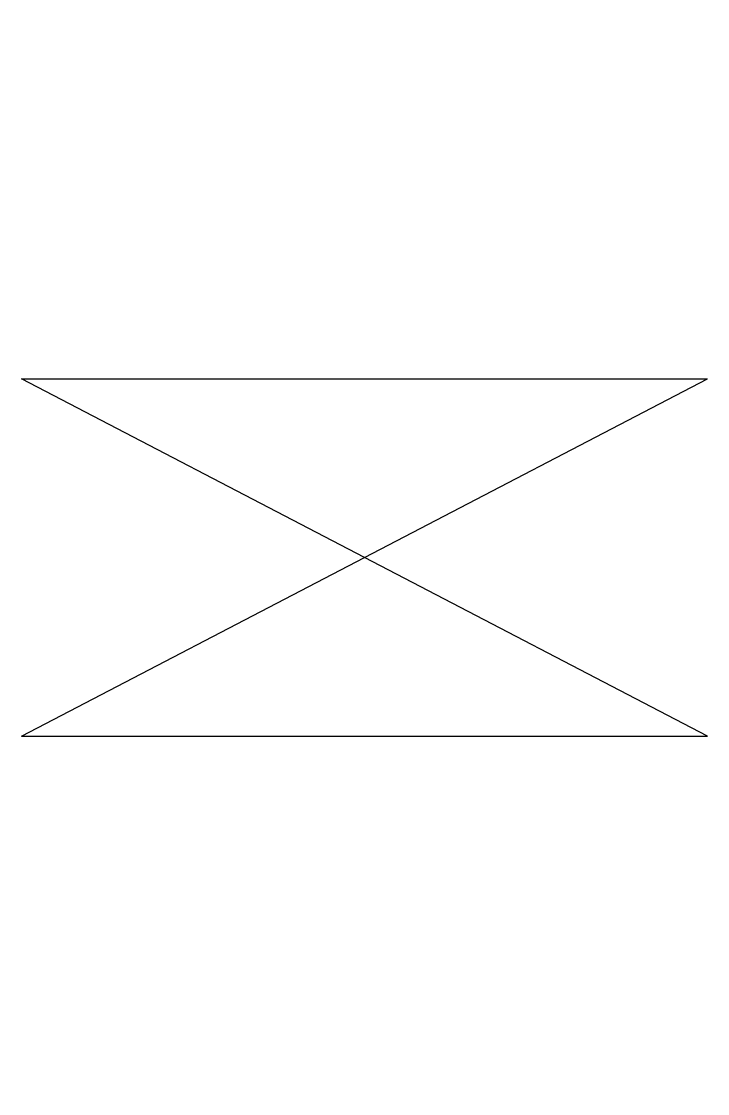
# Model space of a CAD drawing. Header units: millimetres. Extents: x -288 to 288, y -450 to 450.
import ezdxf

# ---------------------------------------------------------------- set-up
doc = ezdxf.new("R2010")
doc.units = ezdxf.units.MM

# ---------------------------------------------------------------- blocks, each defined once
blk = doc.blocks.new('$LinePat$夹层保温1')
at = {"color": 0}
for p, q in [((0, -50), (96, -50)), ((0, -100), (96, -50)), ((96, -100), (0, -50)), ((0, -100), (96, -100))]:
    blk.add_line(p, q, dxfattribs=at)
at = {"layer": 'Defpoints'}
for p in [(0, 0), (96, -150)]:
    blk.add_point(p, dxfattribs=at)

msp = doc.modelspace()

# ---------------------------------------------------------------- block references
at = {"xscale": 6.000000000000008, "yscale": 6.000000000000008, "zscale": 6.000000000000008}
msp.add_blockref('$LinePat$夹层保温1', (-288, 450), dxfattribs=at)

doc.saveas('drawing.dxf')
